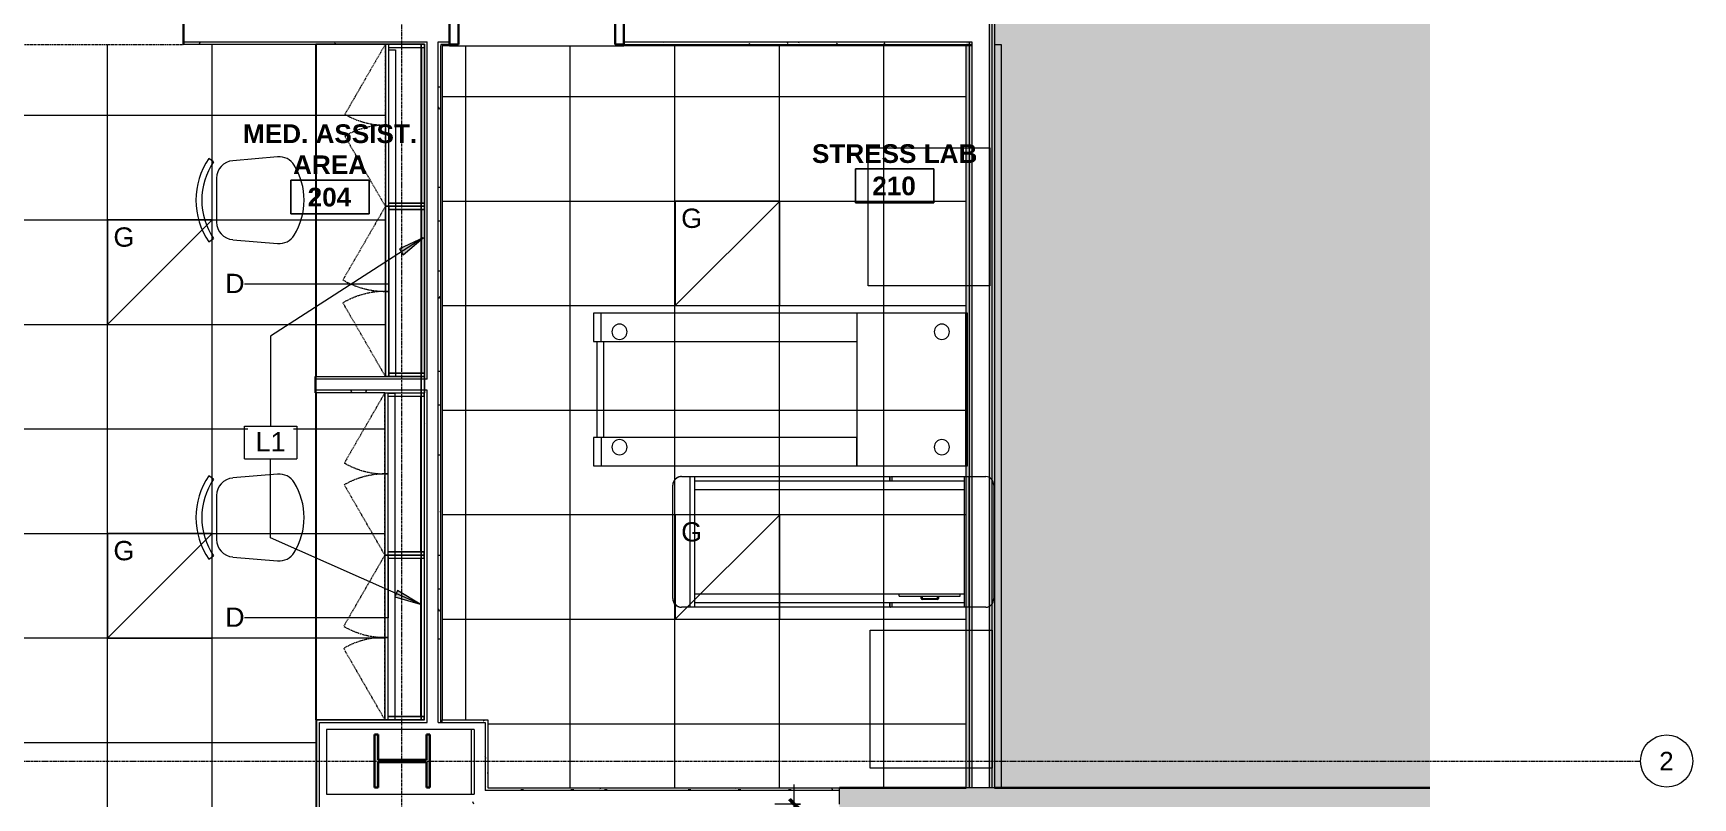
# Model space of a CAD drawing. Header units: inches. Extents: x -601 to 200, y 1022 to 1725.
# Drawn here: x -181.1 to 200, y 1257.6 to 1433.2 of the extents above; entities that cross this region are included whole.
import ezdxf

# ---------------------------------------------------------------- set-up
doc = ezdxf.new("R2010")
doc.units = ezdxf.units.IN
doc.header["$MEASUREMENT"] = 0
for name, pattern in [('Dash', [0.25, 0.125, -0.125]), ('Grid Line 1_2_', [0.875, 0.5, -0.125, 0.125, -0.125]), ('Hidden', [0.28125, 0.1875, -0.09375]), ('Overhead', [0.15625, 0.09375, -0.0625])]:
    doc.linetypes.add(name, pattern=pattern)
for name, color, linetype, lineweight in [('A-ANNO-DIMS', 211, 'Continuous', 9), ('A-ANNO-DIMS-48', 211, 'Continuous', 9), ('A-ANNO-KEYN', 231, 'Continuous', 9), ('A-AREA-IDEN', 2, 'Continuous', 9), ('A-CLNG', 13, 'Continuous', 18), ('A-CLNG-PATT', 13, 'Continuous', 18), ('A-DETL', 90, 'Continuous', 9), ('A-DETL-GENF', 92, 'Continuous', 9), ('A-DETL-MEDM', 33, 'Continuous', 30), ('A-DOOR', 31, 'Continuous', 18), ('A-DOOR-FRAM', 31, 'Continuous', 30), ('A-WALL', 113, 'Continuous', 9), ('A-WALL-PATT', 111, 'Continuous', 18), ('E-LITE-EQPM', 33, 'Continuous', 9), ('E-LITE-EQPM-IDEN', 33, 'Continuous', 9), ('I-FURN', 30, 'Continuous', 9), ('I-WALL', 2, 'Continuous', 18), ('Q-CASE', 31, 'Continuous', 9), ('Q-CASE-HDLN', 31, 'Dash', 9), ('Q-SPCQ', 91, 'Continuous', 9), ('S-COLS', 52, 'Continuous', 18), ('S-GRID', 1, 'Continuous', 9), ('S-GRID-IDEN', 1, 'Continuous', 9)]:
    doc.layers.add(name, color=color, linetype=linetype, lineweight=lineweight)
doc.styles.add('Arial', font='arial.ttf', dxfattribs={"height": 4.425898})
doc.styles.add('Swis721 Lt BT', font='swissl.ttf', dxfattribs={"height": 4.257319})
doc.styles.add('Swis721 Lt BT_B', font='', dxfattribs={"height": 4.291988})
doc.styles.get('Swis721 Lt BT_B').set_extended_font_data('Swis721 Lt BT', bold=True)
doc.dimstyles.new('OTJ_-_3_32__Linear__1_2__Tolerance', dxfattribs={"dimscale": 12, "dimtxt": 4.5, "dimasz": 0.1875, "dimexe": 0.375, "dimexo": 0.25, "dimgap": 0.25, "dimtad": 1, "dimdec": 1, "dimrnd": 0.5, "dimzin": 3, "dimdsep": 46, "dimlunit": 4, "dimtxsty": 'Swis721 Lt BT', "dimblk1": 'OBLIQUE', "dimblk2": 'OBLIQUE', "dimsah": 1, "dimcen": 0.09, "dimdle": 0.375, "dimazin": 0, "dimtfac": 1, "dimtdec": 4, "dimtix": 1, "dimtmove": 0, "dimatfit": 3, "dimfxl": 1, "dimtvp": 1, "dimfrac": 2, "dimtolj": 1, "dimtzin": 0, "dimarcsym": 2})
pattern_1 = [(0, (0, 0), (15.36, 3.84), [0.634, -10.886, 0.634, -10.886, -61.44]), (0, (0, 0), (15.36, 3.84), [-23.04, 0.634, -22.406, 0.634, -10.886, -26.88]), (0, (0, 0), (15.36, 3.84), [-57.6, 0.634, -7.046, 0.634, -18.566]), (120, (5.76, 1.92), (-11.0055376, 11.38215), [0.634, -10.886, 0.634, -10.886, -61.44]), (120, (5.76, 1.92), (-11.0055376, 11.38215), [-23.04, 0.634, -22.406, 0.634, -10.886, -26.88]), (120, (5.76, 1.92), (-11.0055376, 11.38215), [-57.6, 0.634, -7.046, 0.634, -18.566]), (240, (7.68, 9.6), (-4.3544624, -15.22215), [0.634, -10.886, 0.634, -10.886, -61.44]), (240, (7.68, 9.6), (-4.3544624, -15.22215), [-23.04, 0.634, -22.406, 0.634, -10.886, -26.88]), (240, (7.68, 9.6), (-4.3544624, -15.22215), [-57.6, 0.634, -7.046, 0.634, -18.566])]

# ---------------------------------------------------------------- blocks, each defined once
blk = doc.blocks.new('C-Counter Top - ADJ HEIGHT 2-4830192-REFLECTED CEILING PLAN 1')
at = {"layer": 'Q-CASE'}
for p, q in [((-47.14, 0), (-47.26, 0)), ((-47.26, 0), (-47.26, -25)), ((-47.26, -25), (-47.26, 0)), ((-47.14, 0), (-47.26, 0)), ((-47.26, 0), (-47.26, -0.75)), ((-47.26, -0.75), (-47.26, 0)), ((-47.26, 0), (-47.14, 0)), ((-47.26, 0), (-47.14, 0)), ((-47.26, -0.75), (107.86, -0.75)), ((107.86, -0.75), (-47.26, -0.75)), ((107.86, -24.75), (107.86, -0.12)), ((107.86, -0.12), (107.86, -24.75)), ((107.86, -0.75), (107.86, -0.12)), ((107.86, -0.12), (107.86, -0.75)), ((-47.26, -25), (107.86, -25)), ((107.86, -25), (-47.26, -25)), ((107.86, -24.87), (107.86, -24.75)), ((107.86, -25), (107.86, -24.87)), ((107.86, -24.87), (107.86, -25))]:
    blk.add_line(p, q, dxfattribs=at)
blk = doc.blocks.new('F-Chairs - Side 01-3064985-REFLECTED CEILING PLAN 1')
at = {"layer": 'I-FURN'}
for p, q in [((-9.57, -3.52), (-8.8, -4.64)), ((8.8, -4.64), (9.57, -3.52)), ((5.02, -5.32), (-5.02, -5.32)), ((-9.07, -9.03), (-9.96, -19.32)), ((9.96, -19.32), (9.07, -9.03))]:
    blk.add_line(p, q, dxfattribs=at)
for centre, radius, start, end in [((0, -17.51), 16.94, 55.6197, 124.3803), ((0, -17.51), 15.59, 55.6197, 124.3803), ((-5.02, -9.38), 4.06, 90, 175.0303), ((5.02, -9.38), 4.06, 4.9697, 90), ((-5.91, -19.67), 4.06, 175.0303, 238.407), ((5.91, -19.67), 4.06, 301.593, 4.9697), ((0, -10.06), 15.35, 238.407, 301.593)]:
    blk.add_arc(centre, radius, start, end, dxfattribs=at)
blk = doc.blocks.new('Bed-Healthcare-4_SMARTBIM - Treatment_Table_SMARTBIM-4541720-REFLECTED CEILING PLAN 1')
at = {"layer": 'I-FURN'}
for p, q in [((-37.7, -13), (-37.7, 13)), ((-35.88, 15), (-32, 15)), ((-32, -15), (-32, 15)), ((-32, 15), (-31, 15)), ((-31, 15), (-14.36, 15)), ((-31, 15), (-31, -15)), ((-31, 14), (31, 14)), ((-31, 12), (31, 12)), ((-16, 12.5), (-30, 12.5)), ((-30, 12.5), (-30, 12)), ((-25, 12.5), (-25, 13)), ((-24.75, 13.25), (-21.25, 13.25)), ((-24.75, 12.87), (-24.75, 12.5)), ((-21.37, 13), (-24.62, 13)), ((-21.25, 12.5), (-21.25, 12.87)), ((-21, 13), (-21, 12.5)), ((-16, 12.5), (-16, 12)), ((-14.36, 15), (-14.36, 14)), ((-14.36, 15), (-14.06, 15)), ((-13.85, 14.86), (-13.85, 14)), ((-13.84, 14), (-13.84, 15)), ((-13.84, 15), (31, 15)), ((31, -15), (31, 15)), ((31, 15), (32, 15)), ((32, 15), (34, 15)), ((32, 15), (32, -15)), ((36, 13), (36, -13)), ((-32, -15), (-35.88, -15)), ((-31, -15), (-32, -15)), ((31, -12), (-31, -12)), ((31, -14), (-31, -14)), ((-14.36, -15), (-31, -15)), ((-14.36, -14), (-14.36, -15)), ((-14.06, -15), (-14.36, -15)), ((-13.85, -14), (-13.85, -14.86)), ((-13.84, -15), (-13.84, -14)), ((31, -15), (-13.84, -15)), ((32, -15), (31, -15)), ((34, -15), (32, -15))]:
    blk.add_line(p, q, dxfattribs=at)
at = {"layer": 'I-FURN', "flags": 128}
for points in [[(36, 13), (36, 13.08), (35.99, 13.16), (35.99, 13.24), (35.97, 13.32), (35.96, 13.4), (35.94, 13.48), (35.92, 13.55), (35.9, 13.63), (35.87, 13.7), (35.84, 13.78), (35.81, 13.85), (35.77, 13.92), (35.74, 13.99), (35.69, 14.06), (35.65, 14.13), (35.6, 14.19), (35.56, 14.26), (35.5, 14.32), (35.45, 14.38), (35.39, 14.43), (35.33, 14.49), (35.27, 14.54), (35.21, 14.59), (35.15, 14.64), (35.08, 14.68), (35.01, 14.72), (34.94, 14.76), (34.87, 14.8), (34.8, 14.83), (34.72, 14.86), (34.65, 14.89), (34.57, 14.92), (34.5, 14.94), (34.42, 14.96), (34.34, 14.97), (34.26, 14.98), (34.18, 14.99), (34.1, 15), (34.02, 15), (34, 15)], [(34, -15), (34.08, -15), (34.16, -14.99), (34.24, -14.99), (34.32, -14.97), (34.4, -14.96), (34.48, -14.94), (34.55, -14.92), (34.63, -14.9), (34.7, -14.87), (34.78, -14.84), (34.85, -14.81), (34.92, -14.77), (34.99, -14.74), (35.06, -14.69), (35.13, -14.65), (35.19, -14.6), (35.26, -14.56), (35.32, -14.5), (35.38, -14.45), (35.43, -14.39), (35.49, -14.33), (35.54, -14.27), (35.59, -14.21), (35.64, -14.15), (35.68, -14.08), (35.72, -14.01), (35.76, -13.94), (35.8, -13.87), (35.83, -13.8), (35.86, -13.72), (35.89, -13.65), (35.92, -13.57), (35.94, -13.5), (35.96, -13.42), (35.97, -13.34), (35.98, -13.26), (35.99, -13.18), (36, -13.1), (36, -13.02), (36, -13)]]:
    blk.add_lwpolyline(points, dxfattribs=at)
at = {"layer": 'I-FURN'}
for centre, radius, start, end in [((-24.75, 13), 0.25, 90, 180), ((-24.62, 12.87), 0.125, 90, 180), ((-21.37, 12.87), 0.125, 360, 90), ((-21.25, 13), 0.25, 0, 90), ((34, 13), 2, 0, 90), ((34, -13), 2, 270, 0)]:
    blk.add_arc(centre, radius, start, end, dxfattribs=at)
for centre, major_axis, ratio, start_param, end_param in [((-35.88, 13), (0, 2), 0.913075, 0, 1.570796), ((-14.06, 14), (0, 1), 0.407793, 5.75613, 6.283185), ((-35.88, -13), (0, 2), 0.913075, 1.570796, 3.141593), ((-14.06, -14), (0, 1), 0.407793, 3.141593, 3.668648)]:
    blk.add_ellipse(centre, major_axis=major_axis, ratio=ratio, start_param=start_param, end_param=end_param, dxfattribs=at)
blk = doc.blocks.new('Treadmill_4768 - Treadmill_4768-4593983-REFLECTED CEILING PLAN 1')
at = {"layer": 'Q-SPCQ'}
for p, q in [((0, 86), (-35, 86)), ((-35, 85.96), (-35, 85.58)), ((-35, 85.58), (-35, 60.58)), ((0, 85.58), (-35, 85.58)), ((0, 85.58), (0, 85.96)), ((0, 60.58), (0, 85.58)), ((-35, 60.58), (-35, 1.85)), ((-35, 60.58), (-28.5, 60.58)), ((-35, 60.58), (0, 60.58)), ((-28.5, 1.85), (-28.5, 60.58)), ((-6.5, 60.58), (-6.5, 1.85)), ((0, 60.58), (-6.5, 60.58)), ((0, 1.85), (0, 60.58)), ((-35, 1.85), (-35, 0.13)), ((-28.5, 1.85), (-35, 1.85)), ((-35, 0.13), (-35, 0.08)), ((-35, 0.07), (-28.5, 0.07)), ((-28.5, 2.42), (-6.5, 2.42)), ((-28.5, 0.13), (-28.5, 1.85)), ((-28.5, 0.9), (-6.5, 0.9)), ((-28.5, 0.08), (-28.5, 0.13)), ((-6.5, 1.85), (-6.5, 0.13)), ((-6.5, 1.85), (0, 1.85)), ((-6.5, 0.13), (-6.5, 0.08)), ((-6.5, 0.07), (0, 0.07)), ((0, 0.13), (0, 1.85)), ((0, 0.08), (0, 0.13))]:
    blk.add_line(p, q, dxfattribs=at)
for centre, start, end in [((-30.75, 80.08), 0, 180), ((-30.75, 80.08), 180, 360), ((-4.25, 80.08), 0, 180), ((-4.25, 80.08), 180, 0), ((-30.75, 6.08), 0, 180), ((-4.25, 6.08), 0, 180), ((-30.75, 6.08), 180, 360), ((-4.25, 6.08), 180, 0)]:
    blk.add_arc(centre, 1.75, start, end, dxfattribs=at)
blk = doc.blocks.new('30 x 60 table2 - 30 x 60 table-4648278-REFLECTED CEILING PLAN 1')
at = {"layer": 'I-FURN'}
for p, q in [((3895.89, 805.18), (3895.89, 836.86)), ((3895.89, 836.86), (3923.89, 836.86)), ((3923.89, 836.86), (3923.89, 805.18)), ((3923.89, 805.18), (3895.89, 805.18))]:
    blk.add_line(p, q, dxfattribs=at)
blk = doc.blocks.new('30 x 60 table3 - 30 x 60 table-4648290-REFLECTED CEILING PLAN 1')
at = {"layer": 'I-FURN'}
for p, q in [((3892.75, 810.84), (3892.75, 842.52)), ((3892.75, 842.52), (3920.75, 842.52)), ((3920.75, 842.52), (3920.75, 810.84)), ((3920.75, 810.84), (3892.75, 810.84))]:
    blk.add_line(p, q, dxfattribs=at)
blk = doc.blocks.new('UNDERCOUNTER CABINTES - UNDERCOUNTER CABINTES-4846471-REFLECTED CEILING PLAN 1')
at = {"layer": 'E-LITE-EQPM'}
for p, q in [((-60.46, 0), (-60.46, 1.5)), ((-60.46, 1.5), (14.54, 1.5)), ((14.54, 0), (-60.46, 0)), ((14.54, 1.5), (14.54, 0))]:
    blk.add_line(p, q, dxfattribs=at)
blk = doc.blocks.new('W-Wide Flange-Column - W12X87 2-4626827-REFLECTED CEILING PLAN 1')
at = {"layer": 'S-COLS'}
blk.add_hatch(color=250, dxfattribs=at).paths.add_polyline_path([(-6.11, -6.35), (6.11, -6.35), (6.11, -5.54), (0.26, -5.54), (0.26, 5.54), (6.11, 5.54), (6.11, 6.35), (-6.11, 6.35), (-6.11, 5.54), (-0.26, 5.54), (-0.26, -5.54), (-6.11, -5.54)], flags=0)
at = {"layer": 'S-COLS', "color": 55, "lineweight": 30}
for p, q in [((-6.11, 6.35), (6.11, 6.35)), ((-6.11, 5.54), (-6.11, 6.35)), ((-0.26, 5.54), (-6.11, 5.54)), ((-0.26, -5.54), (-0.26, 5.54)), ((6.11, 5.54), (0.26, 5.54)), ((0.26, 5.54), (0.26, -5.54)), ((6.11, 6.35), (6.11, 5.54)), ((-6.11, -6.35), (-6.11, -5.54)), ((-6.11, -5.54), (-0.26, -5.54)), ((6.11, -6.35), (-6.11, -6.35)), ((0.26, -5.54), (6.11, -5.54)), ((6.11, -5.54), (6.11, -6.35))]:
    blk.add_line(p, q, dxfattribs=at)
blk = doc.blocks.new('Door-Opening - 42_ x 80_-4757037-REFLECTED CEILING PLAN 1')
at = {"layer": 'A-DETL-GENF', "linetype": 'Overhead'}
for p, q in [((20.68, 2.69), (-21.32, 2.69)), ((-21.32, -2.69), (20.68, -2.69))]:
    blk.add_line(p, q, dxfattribs=at)
at = {"layer": 'A-DETL-MEDM'}
for p, q in [((-21.32, 2.69), (-21.32, -2.69)), ((20.68, -2.69), (20.68, 2.69))]:
    blk.add_line(p, q, dxfattribs=at)
blk = doc.blocks.new('Single Flush - OTJ_SOLIDFLUSH_ALUM-4815211-REFLECTED CEILING PLAN 1')
at = {"layer": 'A-DOOR-FRAM'}
for p, q in [((-20, -3.0625), (-20, 2.6875)), ((-20, 2.6875), (-18, 2.6875)), ((-18, -3.0625), (-18, 2.6875)), ((18.000004, -3.0625), (18.000004, 2.6875)), ((18.000004, 2.6875), (20.000004, 2.6875)), ((20.000004, -3.0625), (20.000004, 2.6875)), ((-20, -3.0625), (-18, -3.0625)), ((18.000004, -3.0625), (20.000004, -3.0625))]:
    blk.add_line(p, q, dxfattribs=at)
blk = doc.blocks.new('CW Cupbd Ohead - 23_5_h x 13 7_8_d - 2 Doors - No Handle - 1 Shelf-4830462-REFLECTED CEILING PLAN 1')
at = {"layer": 'Q-CASE'}
for p, q in [((2.75, -2.36), (2, -2.36)), ((2, -10.57), (2, -2.36)), ((2.75, -10.57), (2.75, -2.36)), ((2.75, -3.11), (2.75, -2.36)), ((2.75, -2.36), (38.5, -2.36)), ((38.5, -3.11), (2.75, -3.11)), ((2.75, -10.57), (2.75, -3.11)), ((2.75, -3.11), (38.5, -3.11)), ((39.25, -2.36), (38.5, -2.36)), ((38.5, -10.57), (38.5, -2.36)), ((38.5, -2.36), (38.5, -3.11)), ((38.5, -3.11), (38.5, -10.57)), ((39.25, -2.36), (39.25, -10.57)), ((20.62, -10.57), (2, -10.57)), ((2, -11.36), (2, -10.57)), ((2, -11.36), (20.62, -11.36)), ((20.62, -11.36), (20.62, -10.57)), ((39.25, -10.57), (20.62, -10.57)), ((20.62, -10.57), (20.62, -11.36)), ((20.62, -11.36), (39.25, -11.36)), ((39.25, -10.57), (39.25, -11.36))]:
    blk.add_line(p, q, dxfattribs=at)
at = {"layer": 'Q-CASE', "linetype": 'Hidden'}
for p, q in [((2, -11.36), (18.13, -20.67)), ((39.25, -11.36), (23.12, -20.67))]:
    blk.add_line(p, q, dxfattribs=at)
for centre, start, end in [((2, -11.36), 330, 0.5), ((39.25, -11.36), 179.5, 210)]:
    blk.add_arc(centre, 18.62, start, end, dxfattribs=at)
at = {"layer": 'Q-CASE-HDLN'}
for p, q in [((2, -11.36), (2, -2.36)), ((2, -2.36), (39.25, -2.36)), ((39.25, -2.36), (39.25, -11.36)), ((39.25, -11.36), (2, -11.36))]:
    blk.add_line(p, q, dxfattribs=at)
blk = doc.blocks.new('CW Cupbd Ohead - 23_5_h x 13 7_8_d - 2 Doors - No Handle - 1 Shelf-4830568-REFLECTED CEILING PLAN 1')
at = {"layer": 'Q-CASE'}
for p, q in [((2.75, -2.36), (2, -2.36)), ((2, -10.57), (2, -2.36)), ((2.75, -10.57), (2.75, -2.36)), ((2.75, -3.11), (2.75, -2.36)), ((2.75, -2.36), (39.06, -2.36)), ((39.06, -3.11), (2.75, -3.11)), ((2.75, -10.57), (2.75, -3.11)), ((2.75, -3.11), (39.06, -3.11)), ((39.81, -2.36), (39.06, -2.36)), ((39.06, -10.57), (39.06, -2.36)), ((39.06, -2.36), (39.06, -3.11)), ((39.06, -3.11), (39.06, -10.57)), ((39.81, -2.36), (39.81, -10.57)), ((20.9, -10.57), (2, -10.57)), ((2, -11.36), (2, -10.57)), ((2, -11.36), (20.9, -11.36)), ((20.9, -11.36), (20.9, -10.57)), ((39.81, -10.57), (20.9, -10.57)), ((20.9, -10.57), (20.9, -11.36)), ((20.9, -11.36), (39.81, -11.36)), ((39.81, -10.57), (39.81, -11.36))]:
    blk.add_line(p, q, dxfattribs=at)
at = {"layer": 'Q-CASE', "linetype": 'Hidden'}
for p, q in [((2, -11.36), (18.37, -20.82)), ((39.81, -11.36), (23.43, -20.82))]:
    blk.add_line(p, q, dxfattribs=at)
for centre, start, end in [((2, -11.36), 330, 0.5), ((39.81, -11.36), 179.5, 210)]:
    blk.add_arc(centre, 18.91, start, end, dxfattribs=at)
at = {"layer": 'Q-CASE-HDLN'}
for p, q in [((2, -11.36), (2, -2.36)), ((2, -2.36), (39.81, -2.36)), ((39.81, -2.36), (39.81, -11.36)), ((39.81, -11.36), (2, -11.36))]:
    blk.add_line(p, q, dxfattribs=at)
blk = doc.blocks.new('CW Cupbd Ohead - 23_5_h x 13 7_8_d - 2 Doors - No Handle - 1 Shelf-4830758-REFLECTED CEILING PLAN 1')
at = {"layer": 'Q-CASE'}
for p, q in [((2.75, -2.36), (2, -2.36)), ((2, -10.57), (2, -2.36)), ((2, -10.57), (2, -2.36)), ((2.75, -2.36), (2.75, -10.57)), ((2.75, -10.57), (2.75, -2.36)), ((2.75, -3.11), (2.75, -2.36)), ((2.75, -2.36), (40.31, -2.36)), ((2.75, -2.36), (2.75, -3.11)), ((40.31, -3.11), (2.75, -3.11)), ((2.75, -3.11), (40.31, -3.11)), ((40.31, -3.11), (2.75, -3.11)), ((2.75, -3.11), (2.75, -10.57)), ((2.75, -10.57), (2.75, -3.11)), ((2.75, -3.11), (40.31, -3.11)), ((41.06, -2.36), (40.31, -2.36)), ((40.31, -10.57), (40.31, -2.36)), ((40.31, -10.57), (40.31, -2.36)), ((40.31, -2.36), (40.31, -3.11)), ((40.31, -3.11), (40.31, -2.36)), ((40.31, -10.57), (40.31, -3.11)), ((40.31, -3.11), (40.31, -10.57)), ((41.06, -2.36), (41.06, -10.57)), ((2, -10.57), (21.53, -10.57)), ((21.53, -10.57), (2, -10.57)), ((2, -10.57), (2, -11.36)), ((2, -11.36), (2, -10.57)), ((2.75, -10.57), (2, -10.57)), ((2, -10.57), (2.75, -10.57)), ((2, -11.36), (21.53, -11.36)), ((21.53, -11.36), (2, -11.36)), ((2.75, -10.57), (40.31, -10.57)), ((40.31, -10.57), (2.75, -10.57)), ((21.53, -11.36), (21.53, -10.57)), ((21.53, -11.36), (21.53, -10.57)), ((41.06, -10.57), (21.53, -10.57)), ((21.53, -10.57), (41.06, -10.57)), ((21.53, -10.57), (21.53, -11.36)), ((21.53, -10.57), (21.53, -11.36)), ((41.06, -11.36), (21.53, -11.36)), ((21.53, -11.36), (41.06, -11.36)), ((41.06, -10.57), (40.31, -10.57)), ((40.31, -10.57), (41.06, -10.57)), ((41.06, -10.57), (41.06, -11.36))]:
    blk.add_line(p, q, dxfattribs=at)
at = {"layer": 'Q-CASE', "linetype": 'Hidden'}
for p, q in [((2, -11.36), (18.91, -21.13)), ((41.06, -11.36), (24.14, -21.13))]:
    blk.add_line(p, q, dxfattribs=at)
for centre, start, end in [((2, -11.36), 330, 0.5), ((41.06, -11.36), 179.5, 210)]:
    blk.add_arc(centre, 19.53, start, end, dxfattribs=at)
at = {"layer": 'Q-CASE-HDLN'}
for p, q in [((2, -11.36), (2, -2.36)), ((2, -2.36), (41.06, -2.36)), ((41.06, -2.36), (41.06, -11.36)), ((41.06, -11.36), (2, -11.36))]:
    blk.add_line(p, q, dxfattribs=at)
blk = doc.blocks.new('Lighting-Recessed-Philips_Day-Brite-Coffaire-LED-2x - CFS22GPG28L40ULAG-V7-REFLECTED CEILING PLAN 1')
at = {"layer": 'E-LITE-EQPM'}
for p, q in [((-12, -12), (-12, 12)), ((-12, 12), (12, 12)), ((-12, 12), (12, -12)), ((12, 12), (12, -12)), ((12, -12), (-12, -12))]:
    blk.add_line(p, q, dxfattribs=at)
blk = doc.blocks.new('DIMBLOCK4-REFLECTED CEILING PLAN 1')
at = {"layer": 'A-ANNO-DIMS-48'}
for p, q in [((-6.3, 1184.79), (-6.3, 1260.66)), ((-4.89, 1256.16), (-10.8, 1256.16)), ((-6.3, 1256.16), (-4.89, 1256.16)), ((-4.89, 1189.29), (-10.8, 1189.29)), ((-6.3, 1189.29), (-4.89, 1189.29))]:
    blk.add_line(p, q, dxfattribs=at)
at = {"layer": 'A-ANNO-DIMS-48', "lineweight": 50}
for p, q in [((-6.3, 1256.16), (-7.42, 1257.29)), ((-6.3, 1256.16), (-5.17, 1255.04)), ((-6.3, 1189.29), (-7.42, 1190.41)), ((-6.3, 1189.29), (-5.17, 1188.16))]:
    blk.add_line(p, q, dxfattribs=at)
at = {"layer": 'A-ANNO-DIMS-48', "color": 0, "insert": (-14.98, 1215.83), "char_height": 4.257, "width": 16.5429, "attachment_point": 1, "rotation": 90, "line_spacing_factor": 1.00667, "style": 'Swis721 Lt BT'}
blk.add_mtext('5\' - 7"', dxfattribs=at)
blk = doc.blocks.new('_Oblique')
at = {"color": 0, "linetype": 'ByBlock', "lineweight": -2}
blk.add_line((-0.5, -0.5), (0.5, 0.5), dxfattribs=at)
blk = doc.blocks.new('OTJ_ Room Tag - Room Name _ Number-360227-REFLECTED CEILING PLAN 1')
at = {"layer": 'A-AREA-IDEN'}
for p, q in [((-0.1881, -0.1636), (-0.1881, -0.0018)), ((-0.1881, -0.0018), (0.1869, -0.0018)), ((0.1869, -0.0018), (-0.1881, -0.0018)), ((-0.1881, -0.0018), (-0.1881, -0.1636)), ((0.1869, -0.0018), (0.1869, -0.1636)), ((0.1869, -0.1636), (0.1869, -0.0018)), ((0.1869, -0.1636), (-0.1881, -0.1636)), ((-0.1881, -0.1636), (0.1869, -0.1636))]:
    blk.add_line(p, q, dxfattribs=at)
blk = doc.blocks.new('Keynote Tag - Keynote Number - Boxed-135510-REFLECTED CEILING PLAN 1')
at = {"layer": 'A-ANNO-KEYN'}
for p, q in [((-0.125, -0.0792), (-0.125, 0.0781)), ((-0.125, 0.0781), (0.125, 0.0781)), ((0.125, 0.0781), (0.125, -0.0792)), ((-0.125, -0.0792), (0.125, -0.0792))]:
    blk.add_line(p, q, dxfattribs=at)
blk = doc.blocks.new('Grid - Grid Head - Circle-50561-REFLECTED CEILING PLAN 1')
at = {"layer": 'S-GRID-IDEN'}
blk.add_circle((0, 0), 0.125, dxfattribs=at)

msp = doc.modelspace()

# ---------------------------------------------------------------- hatches: boundary and pattern name
at = {"layer": 'A-ANNO-KEYN'}
for points in [[(-91.5, 1386.21), (-96.97, 1383.61), (-96.11, 1382.29)], [(-92.21, 1302.06), (-97.37, 1305.21), (-98.01, 1303.77)]]:
    msp.add_hatch(color=256, dxfattribs=at).paths.add_polyline_path(points, flags=0)
at = {"layer": 'A-CLNG-PATT'}
h = msp.add_hatch(dxfattribs=at)
h.set_pattern_fill('FP_9', color=256, style=0, pattern_type=2)
h.set_pattern_definition([(90, (-139.984, 1294.286), (24, -1e-15), []), (0, (-139.984, 1294.286), (0, -24), [])])
h.paths.add_polyline_path([(-119.88, 1188.29), (-115.94, 1188.29), (-115.94, 1275.54), (-100.31, 1275.54), (-100.31, 1350.6), (-116.31, 1350.6), (-116.31, 1354.35), (-100.19, 1354.35), (-100.19, 1430.54), (-188.78, 1430.54), (-188.78, 1188.29)], flags=0)
h.paths.add_polyline_path([(-91.19, 1275.54), (-91.19, 1350.6), (-91.31, 1350.6), (-91.31, 1275.54)], flags=0)
h = msp.add_hatch(dxfattribs=at)
h.set_pattern_fill('FP_10', color=256, style=0, pattern_type=2)
h.set_pattern_definition([(90, (-33.75, 1346.6), (24, -1e-15), []), (0, (-33.75, 1346.6), (0, -24), [])])
h.paths.add_polyline_path([(33.19, 1259.91), (33.19, 1430.29), (-87.19, 1430.29), (-87.19, 1275.54), (-76.69, 1275.54), (-76.69, 1259.91), (9.88, 1259.91)], flags=0)
at = {"layer": 'A-DETL-GENF', "transparency": 33554534}
h = msp.add_hatch(color=8, dxfattribs=at)
h.paths.add_polyline_path([(69.94, 1070.65), (69.94, 1100.16), (9.94, 1100.16), (9.94, 1070.65), (53.13, 1070.65)], flags=0)
h.paths.add_polyline_path([(-468.56, 1070.65), (-447.44, 1070.65), (-447.44, 1100.16), (-552.4, 1100.16), (-552.4, 1070.65), (-487.42, 1070.65)], flags=0)
h.paths.add_polyline_path([(-206.38, 1070.65), (5.06, 1070.65), (5.06, 1100.16), (-228.06, 1100.16), (-228.06, 1070.65)], flags=0)
h.paths.add_polyline_path([(-382.56, 1070.65), (-382.56, 1105.04), (-442.56, 1105.04), (-442.56, 1070.65)], flags=0)
h.paths.add_polyline_path([(87.2, 1070.65), (139.64, 1070.65), (139.64, 1100.16), (74.81, 1100.16), (74.81, 1070.65)], flags=0)
h.paths.add_polyline_path([(-296.78, 1070.65), (-233.31, 1070.65), (-233.31, 1099.79), (-377.31, 1099.79), (-377.31, 1070.65), (-302.16, 1070.65)], flags=0)
h.paths.add_polyline_path([(-468.56, 1105.04), (-465.56, 1105.04), (-465.56, 1184.04), (-552.4, 1184.04), (-552.4, 1105.04), (-492.31, 1105.04)], flags=0)
h.paths.add_polyline_path([(53.13, 1105.04), (139.64, 1105.04), (139.64, 1184.04), (129.81, 1184.04), (129.81, 1197.04), (80.81, 1197.04), (80.81, 1184.04), (9.69, 1184.04), (9.69, 1105.04), (39.69, 1105.04)], flags=0)
h.paths.add_polyline_path([(-552.4, 1188.29), (-468.56, 1188.29), (-468.56, 1247.04), (-499.31, 1247.04), (-499.31, 1273.79), (-517.56, 1273.79), (-517.56, 1303.29), (-492.31, 1303.29), (-492.31, 1329.66), (-552.4, 1329.66), (-552.4, 1216.1)], flags=0)
h.paths.add_polyline_path([(134.69, 1188.91), (139.64, 1188.91), (139.64, 1255.04), (134.69, 1255.04), (134.69, 1197.04)], flags=0)
h.paths.add_polyline_path([(75.94, 1188.91), (75.94, 1211.04), (129.81, 1211.04), (129.81, 1255.04), (9.69, 1255.04), (9.69, 1188.91), (74.81, 1188.91)], flags=0)
h.paths.add_polyline_path([(-469.15, 1251.29), (-468.56, 1251.29), (-468.56, 1281.04), (-488.06, 1281.04), (-488.06, 1273.79), (-495.06, 1273.79), (-495.06, 1251.29), (-474.06, 1251.29)], flags=0)
h.paths.add_polyline_path([(41.19, 1259.91), (139.64, 1259.91), (139.64, 1668.29), (39.69, 1668.29), (39.69, 1259.91)], flags=0)
h.paths.add_polyline_path([(-474.06, 1259.99), (-474.87, 1259.99), (-474.87, 1265.78), (-485.75, 1265.78), (-485.75, 1259.99), (-486.56, 1259.99), (-486.56, 1272.09), (-485.75, 1272.09), (-485.75, 1266.29), (-474.87, 1266.29), (-474.87, 1272.09), (-474.06, 1272.09), (-474.06, 1260.74)], flags=0)
h.paths.add_polyline_path([(-468.56, 1334.54), (-468.56, 1441.66), (-552.4, 1441.66), (-552.4, 1334.54), (-488.06, 1334.54)], flags=0)
h.paths.add_polyline_path([(-492.31, 1446.54), (-468.56, 1446.54), (-468.56, 1554.66), (-552.4, 1554.66), (-552.4, 1446.54)], flags=0)
h.paths.add_polyline_path([(-476.37, 1559.54), (-468.56, 1559.54), (-468.56, 1651.04), (-492.31, 1651.04), (-492.31, 1668.29), (-496.31, 1668.29), (-496.31, 1670.29), (-552.4, 1670.29), (-552.4, 1559.54), (-488.06, 1559.54)], flags=0)
h.paths.add_polyline_path([(-468.56, 1655.29), (-468.56, 1668.29), (-488.06, 1668.29), (-488.06, 1655.29), (-469.62, 1655.29)], flags=0)
h.paths.add_polyline_path([(-475.66, 1656.99), (-475.89, 1656.99), (-475.89, 1661.83), (-484.73, 1661.83), (-484.73, 1656.99), (-485.41, 1656.99), (-485.41, 1667.09), (-484.73, 1667.09), (-484.73, 1662.25), (-475.89, 1662.25), (-475.89, 1667.09), (-475.21, 1667.09), (-475.21, 1656.99)], flags=0)
at = {"layer": 'A-WALL-PATT', "lineweight": 9}
h = msp.add_hatch(dxfattribs=at)
h.set_pattern_fill('FP_1', color=256, style=0, pattern_type=2)
h.set_pattern_definition(pattern_1)
h.paths.add_polyline_path([(33.19, 1259.91), (33.81, 1259.91), (33.81, 1430.29), (33.19, 1430.29), (33.19, 1260.26)], flags=0)
h.paths.add_polyline_path([(33.81, 1430.54), (33.81, 1431.16), (33.19, 1431.16), (33.19, 1430.54), (33.72, 1430.54)], flags=0)
h.paths.add_polyline_path([(33.81, 1435.79), (33.81, 1495.97), (33.19, 1495.97), (33.19, 1435.79)], flags=0)
h.paths.add_polyline_path([(33.19, 1500.6), (33.81, 1500.6), (33.81, 1501.22), (33.19, 1501.22)], flags=0)
h.paths.add_polyline_path([(33.81, 1501.47), (33.81, 1668.29), (33.19, 1668.29), (33.19, 1501.47)], flags=0)
h = msp.add_hatch(dxfattribs=at)
h.set_pattern_fill('FP_1', color=256, style=0, pattern_type=2)
h.set_pattern_definition(pattern_1)
h.paths.add_polyline_path([(34.44, 1259.91), (34.44, 1430.29), (33.81, 1430.29), (33.81, 1259.91)], flags=0)
h.paths.add_polyline_path([(34.44, 1430.54), (34.42, 1431.16), (33.81, 1431.16), (33.81, 1430.54)], flags=0)
h.paths.add_polyline_path([(34.44, 1435.79), (34.44, 1495.97), (33.81, 1495.97), (33.81, 1435.79), (34.42, 1435.79)], flags=0)
h.paths.add_polyline_path([(34.44, 1500.6), (34.43, 1501.22), (33.81, 1501.22), (33.81, 1500.6), (34.42, 1500.6)], flags=0)
h.paths.add_polyline_path([(34.44, 1501.47), (34.44, 1668.29), (33.81, 1668.29), (33.81, 1501.47)], flags=0)
h = msp.add_hatch(dxfattribs=at)
h.set_pattern_fill('FP_1', color=256, style=0, pattern_type=2)
h.set_pattern_definition(pattern_1)
h.paths.add_polyline_path([(39.06, 1259.91), (39.06, 1668.29), (38.44, 1668.29), (38.44, 1259.91)], flags=0)
h = msp.add_hatch(dxfattribs=at)
h.set_pattern_fill('FP_1', color=256, style=0, pattern_type=2)
h.set_pattern_definition(pattern_1)
h.paths.add_polyline_path([(39.06, 1259.91), (39.69, 1259.91), (39.69, 1668.29), (39.06, 1668.29), (39.06, 1259.94)], flags=0)
h = msp.add_hatch(dxfattribs=at)
h.set_pattern_fill('FP_1', color=256, style=0, pattern_type=2)
h.set_pattern_definition(pattern_1)
h.paths.add_polyline_path([(33.19, 1430.54), (33.19, 1431.16), (-45.44, 1431.16), (-45.44, 1430.54), (31.51, 1430.54)], flags=0)
h.paths.add_polyline_path([(-91.19, 1430.54), (-90.56, 1430.54), (-90.56, 1431.16), (-146.53, 1431.16), (-146.53, 1430.54), (-100.19, 1430.54), (-100.19, 1430.66), (-91.19, 1430.66)], flags=0)
h.paths.add_polyline_path([(-87.44, 1430.54), (-85.44, 1430.54), (-85.44, 1431.16), (-88.06, 1431.16), (-88.06, 1430.54)], flags=0)
h.paths.add_polyline_path([(-188.78, 1430.54), (-188.53, 1430.54), (-188.53, 1431.16), (-188.91, 1431.16), (-188.91, 1430.54)], flags=0)
h.paths.add_polyline_path([(-193.53, 1430.54), (-193.53, 1431.16), (-252.78, 1431.16), (-252.78, 1430.54), (-194.16, 1430.54)], flags=0)
h.paths.add_polyline_path([(-296.78, 1430.54), (-292.78, 1430.54), (-292.78, 1431.16), (-296.78, 1431.16)], flags=0)
h = msp.add_hatch(dxfattribs=at)
h.set_pattern_fill('FP_1', color=256, style=0, pattern_type=2)
h.set_pattern_definition(pattern_1)
h.paths.add_polyline_path([(-90.56, 1275.54), (-90.56, 1351.22), (-91.19, 1351.22), (-91.19, 1275.54)], flags=0)
h.paths.add_polyline_path([(-90.56, 1353.72), (-90.56, 1430.54), (-91.19, 1430.54), (-91.19, 1353.72)], flags=0)
h = msp.add_hatch(dxfattribs=at)
h.set_pattern_fill('FP_1', color=256, style=0, pattern_type=2)
h.set_pattern_definition(pattern_1)
h.paths.add_polyline_path([(-87.44, 1275.54), (-87.44, 1430.54), (-88.06, 1430.54), (-88.06, 1275.54), (-87.44, 1275.54)], flags=0)
h = msp.add_hatch(dxfattribs=at)
h.set_pattern_fill('FP_1', color=256, style=0, pattern_type=2)
h.set_pattern_definition(pattern_1)
h.paths.add_polyline_path([(-100.19, 1353.72), (-91.19, 1353.72), (-91.19, 1354.35), (-116.31, 1354.35), (-116.31, 1353.72), (-103.45, 1353.72)], flags=0)
h = msp.add_hatch(dxfattribs=at)
h.set_pattern_fill('FP_1', color=256, style=0, pattern_type=2)
h.set_pattern_definition(pattern_1)
h.paths.add_polyline_path([(-91.19, 1350.6), (-91.19, 1351.22), (-116.31, 1351.22), (-116.31, 1350.6), (-91.31, 1350.6)], flags=0)
h = msp.add_hatch(dxfattribs=at)
h.set_pattern_fill('FP_1', color=256, style=0, pattern_type=2)
h.set_pattern_definition(pattern_1)
h.paths.add_polyline_path([(-87.19, 1274.91), (-77.31, 1274.91), (-77.31, 1275.54), (-87.19, 1275.54)], flags=0)
h.paths.add_polyline_path([(-100.31, 1274.91), (-90.56, 1274.91), (-90.56, 1275.54), (-115.31, 1275.54), (-115.31, 1274.91), (-113.69, 1274.91)], flags=0)
h.paths.add_polyline_path([(-88.06, 1274.91), (-87.44, 1274.91), (-87.44, 1275.54), (-88.06, 1275.54), (-88.06, 1275.06)], flags=0)
h = msp.add_hatch(dxfattribs=at)
h.set_pattern_fill('FP_1', color=256, style=0, pattern_type=2)
h.set_pattern_definition(pattern_1)
h.paths.add_polyline_path([(-80.44, 1256.16), (-79.81, 1256.16), (-79.81, 1256.79), (-80.44, 1256.79)], flags=0)
h.paths.add_polyline_path([(-79.81, 1258.41), (-79.81, 1273.29), (-80.44, 1273.29), (-80.44, 1258.41)], flags=0)
h = msp.add_hatch(dxfattribs=at)
h.set_pattern_fill('FP_1', color=256, style=0, pattern_type=2)
h.set_pattern_definition(pattern_1)
h.paths.add_polyline_path([(-77.31, 1259.29), (-76.69, 1259.29), (-76.69, 1275.54), (-77.31, 1275.54), (-77.31, 1259.91)], flags=0)
h = msp.add_hatch(dxfattribs=at)
h.set_pattern_fill('FP_1', color=256, style=0, pattern_type=2)
h.set_pattern_definition(pattern_1)
h.paths.add_polyline_path([(-115.31, 1188.29), (-115.31, 1207.16), (-115.94, 1207.16), (-115.94, 1188.29)], flags=0)
h.paths.add_polyline_path([(-115.31, 1247.16), (-115.31, 1258.41), (-115.94, 1258.41), (-115.94, 1247.16)], flags=0)
h = msp.add_hatch(dxfattribs=at)
h.set_pattern_fill('FP_1', color=256, style=0, pattern_type=2)
h.set_pattern_definition(pattern_1)
h.paths.add_polyline_path([(-11.75, 1259.29), (4.04, 1259.29), (4.04, 1259.91), (-76.69, 1259.91), (-76.69, 1259.29), (-33.37, 1259.29)], flags=0)
for points in [[(8.66, 1184.04), (8.66, 1259.91), (4.04, 1259.91), (4.04, 1184.04)], [(41.19, 1255.04), (139.64, 1255.04), (139.64, 1259.91), (8.66, 1259.91), (8.66, 1255.04), (39.69, 1255.04)]]:
    msp.add_hatch(color=7, dxfattribs=at).paths.add_polyline_path(points, flags=0)

# ---------------------------------------------------------------- linework, layer by layer
at = {"layer": 'A-ANNO-KEYN'}
for p, q in [((-91.5, 1386.21), (-126.55, 1363.56)), ((-91.5, 1386.21), (-96.97, 1383.61)), ((-96.97, 1383.61), (-96.11, 1382.29)), ((-96.11, 1382.29), (-91.5, 1386.21)), ((-126.55, 1363.56), (-126.55, 1342.95)), ((-92.21, 1302.06), (-126.55, 1317.29)), ((-97.37, 1305.21), (-98.01, 1303.77)), ((-98.01, 1303.77), (-92.21, 1302.06)), ((-92.21, 1302.06), (-97.37, 1305.21))]:
    msp.add_line(p, q, dxfattribs=at)
at = {"layer": 'A-CLNG'}
for p, q in [((39.69, 1430.54), (41.19, 1430.54)), ((41.19, 1430.54), (41.19, 1259.91))]:
    msp.add_line(p, q, dxfattribs=at)
at = {"layer": 'A-DETL'}
msp.add_line((39.69, 1668.29), (39.69, 1259.91), dxfattribs=at)
at = {"layer": 'A-WALL', "lineweight": 18}
for p, q in [((38.44, 1668.29), (38.44, 1259.91)), ((39.06, 1668.29), (39.06, 1259.91)), ((-146.53, 1431.16), (-90.56, 1431.16)), ((-90.56, 1353.72), (-90.56, 1431.16)), ((-88.06, 1431.16), (-85.44, 1431.16)), ((-88.06, 1274.91), (-88.06, 1431.16)), ((-85.44, 1430.54), (-87.44, 1430.54)), ((-87.44, 1274.91), (-87.44, 1430.29)), ((-45.44, 1431.16), (34.44, 1431.16)), ((-45.44, 1430.54), (34.44, 1430.54)), ((34.44, 1430.29), (33.19, 1430.29)), ((33.81, 1431.16), (33.81, 1430.54)), ((33.81, 1430.29), (33.81, 1259.91)), ((34.44, 1431.16), (34.44, 1259.91)), ((-90.56, 1353.72), (-116.31, 1353.72)), ((-90.56, 1351.22), (-116.31, 1351.22)), ((-90.56, 1274.91), (-90.56, 1351.22)), ((-115.31, 1247.16), (-115.31, 1274.91)), ((-115.31, 1274.91), (-90.56, 1274.91)), ((-88.06, 1274.91), (-77.31, 1274.91)), ((-87.19, 1274.91), (-87.19, 1275.54)), ((-79.81, 1273.29), (-80.44, 1273.29)), ((-79.81, 1273.29), (-79.81, 1258.41)), ((-77.31, 1274.91), (-77.31, 1259.29)), ((-80.44, 1258.41), (-79.81, 1258.41)), ((4.04, 1259.29), (-77.31, 1259.29)), ((39.69, 1259.91), (33.19, 1259.91))]:
    msp.add_line(p, q, dxfattribs=at)
at = {"layer": 'A-WALL'}
for p, q in [((-91.19, 1430.54), (-91.31, 1430.54)), ((-91.31, 1430.54), (-91.31, 1275.54)), ((-91.19, 1430.54), (-91.19, 1350.6)), ((-115.94, 1275.54), (-116.06, 1275.54)), ((-116.06, 1247.16), (-116.06, 1275.54))]:
    msp.add_line(p, q, dxfattribs=at)
at = {"layer": 'A-WALL', "color": 135, "lineweight": 18}
msp.add_line((4.04, 1256.16), (4.04, 1259.91), dxfattribs=at)
at = {"layer": 'A-WALL', "color": 55, "lineweight": 30}
for p, q in [((4.04, 1259.91), (33.19, 1259.91)), ((39.69, 1259.91), (139.64, 1259.91))]:
    msp.add_line(p, q, dxfattribs=at)
at = {"layer": 'E-LITE-EQPM-IDEN'}
for p, q in [((-99.4, 1391.85), (-99.4, 1375.54)), ((-99.4, 1375.54), (-132.55, 1375.54)), ((-99.52, 1313.04), (-99.52, 1298.9)), ((-99.52, 1298.9), (-132.55, 1298.9))]:
    msp.add_line(p, q, dxfattribs=at)
at = {"layer": 'I-WALL'}
for p, q in [((39.69, 1668.29), (39.69, 1259.91)), ((-85.44, 1435.91), (-85.44, 1430.29)), ((-45.44, 1430.29), (-45.44, 1435.91)), ((-100.19, 1430.54), (-146.53, 1430.54)), ((-87.44, 1430.54), (-87.44, 1430.29)), ((-85.44, 1430.29), (-87.19, 1430.29)), ((-87.19, 1430.29), (-87.19, 1275.54)), ((33.19, 1430.29), (-45.44, 1430.29)), ((33.19, 1259.91), (33.19, 1430.29)), ((-91.19, 1354.35), (-91.19, 1393.41)), ((-116.31, 1354.35), (-91.19, 1354.35)), ((-116.31, 1350.6), (-116.31, 1354.35)), ((-100.31, 1350.6), (-116.31, 1350.6)), ((-91.19, 1350.6), (-91.31, 1350.6)), ((-91.19, 1275.54), (-91.19, 1350.6)), ((-115.94, 1247.16), (-115.94, 1275.54)), ((-115.94, 1275.54), (-100.31, 1275.54)), ((-113.69, 1273.29), (-113.69, 1258.41)), ((-80.44, 1273.29), (-113.69, 1273.29)), ((-91.31, 1275.54), (-91.19, 1275.54)), ((-87.19, 1275.54), (-76.69, 1275.54)), ((-80.44, 1258.41), (-80.44, 1273.29)), ((-76.69, 1275.54), (-76.69, 1259.91)), ((-113.69, 1258.41), (-80.44, 1258.41)), ((-76.69, 1259.91), (4.04, 1259.91))]:
    msp.add_line(p, q, dxfattribs=at)
at = {"layer": 'I-WALL', "lineweight": 9}
msp.add_line((-85.44, 1430.29), (-45.44, 1430.29), dxfattribs=at)
at = {"layer": 'S-GRID', "linetype": 'Grid Line 1_2_'}
for p, q in [((-96.41, 1022.28), (-96.41, 1712.92)), ((-600.74, 1266.04), (187.99, 1266.04))]:
    msp.add_line(p, q, dxfattribs=at)

# ---------------------------------------------------------------- block references
at = {"layer": 'A-ANNO-KEYN', "xscale": 47.99999999999997, "yscale": 47.99999999999997, "zscale": 47.99999999999997}
msp.add_blockref('Keynote Tag - Keynote Number - Boxed-135510-REFLECTED CEILING PLAN 1', (-126.55, 1339.2), dxfattribs=at)
at = {"layer": 'A-AREA-IDEN', "xscale": 47.99999999999997, "yscale": 47.99999999999997, "zscale": 47.99999999999997}
for p in [(-112.9, 1399.52), (16.74, 1402.09)]:
    msp.add_blockref('OTJ_ Room Tag - Room Name _ Number-360227-REFLECTED CEILING PLAN 1', p, dxfattribs=at)
at = {"layer": 'A-DOOR', "rotation": 180}
for name, p in [('Door-Opening - 42_ x 80_-4757037-REFLECTED CEILING PLAN 1', (-167.85, 1433.22)), ('Single Flush - OTJ_SOLIDFLUSH_ALUM-4815211-REFLECTED CEILING PLAN 1', (-65.44, 1433.22))]:
    msp.add_blockref(name, p, dxfattribs=at)
at = {"layer": 'E-LITE-EQPM', "rotation": 270.0000000000001}
for p in [(-99.4, 1368.89), (-99.52, 1290.08)]:
    msp.add_blockref('UNDERCOUNTER CABINTES - UNDERCOUNTER CABINTES-4846471-REFLECTED CEILING PLAN 1', p, dxfattribs=at)
at = {"layer": 'E-LITE-EQPM', "extrusion": (0, 0, -1), "rotation": 180}
for p in [(21.62, 1382.6), (151.98, 1378.29), (21.62, 1310.6), (151.98, 1306.29)]:
    msp.add_blockref('Lighting-Recessed-Philips_Day-Brite-Coffaire-LED-2x - CFS22GPG28L40ULAG-V7-REFLECTED CEILING PLAN 1', p, dxfattribs=at)
at = {"layer": 'I-FURN'}
for name, p, rotation in [('30 x 60 table2 - 30 x 60 table-4648278-REFLECTED CEILING PLAN 1', (3934.51, 2212.04), 180), ('F-Chairs - Side 01-3064985-REFLECTED CEILING PLAN 1', (-144.26, 1394.82), 89.99999999999984), ('F-Chairs - Side 01-3064985-REFLECTED CEILING PLAN 1', (-144.26, 1321.96), 89.99999999999993), ('Bed-Healthcare-4_SMARTBIM - Treatment_Table_SMARTBIM-4541720-REFLECTED CEILING PLAN 1', (1.8, 1316.36), 180), ('30 x 60 table3 - 30 x 60 table-4648290-REFLECTED CEILING PLAN 1', (3931.84, 2106.9), 180)]:
    msp.add_blockref(name, p, dxfattribs=dict(at, rotation=rotation))
at = {"layer": 'Q-CASE', "rotation": 269.9999999999995}
for name, p in [('C-Counter Top - ADJ HEIGHT 2-4830192-REFLECTED CEILING PLAN 1', (-91.19, 1383.4)), ('CW Cupbd Ohead - 23_5_h x 13 7_8_d - 2 Doors - No Handle - 1 Shelf-4830462-REFLECTED CEILING PLAN 1', (-88.82, 1432.66)), ('CW Cupbd Ohead - 23_5_h x 13 7_8_d - 2 Doors - No Handle - 1 Shelf-4830758-REFLECTED CEILING PLAN 1', (-88.82, 1395.41)), ('CW Cupbd Ohead - 23_5_h x 13 7_8_d - 2 Doors - No Handle - 1 Shelf-4830462-REFLECTED CEILING PLAN 1', (-88.95, 1352.59)), ('CW Cupbd Ohead - 23_5_h x 13 7_8_d - 2 Doors - No Handle - 1 Shelf-4830568-REFLECTED CEILING PLAN 1', (-88.95, 1315.34))]:
    msp.add_blockref(name, p, dxfattribs=at)
at = {"layer": 'Q-SPCQ', "rotation": 269.9999999999996}
msp.add_blockref('Treadmill_4768 - Treadmill_4768-4593983-REFLECTED CEILING PLAN 1', (-52.51, 1333.86), dxfattribs=at)
at = {"layer": 'S-COLS', "color": 135, "rotation": 89.99999999999991}
msp.add_blockref('W-Wide Flange-Column - W12X87 2-4626827-REFLECTED CEILING PLAN 1', (-96.31, 1266.04), dxfattribs=at)
at = {"layer": 'S-GRID-IDEN', "xscale": 47.99999999999997, "yscale": 47.99999999999997, "zscale": 47.99999999999997, "rotation": 269.9999999999994}
msp.add_blockref('Grid - Grid Head - Circle-50561-REFLECTED CEILING PLAN 1', (193.99, 1266.04), dxfattribs=at)

# ---------------------------------------------------------------- texts
at = {"layer": 'A-AREA-IDEN', "char_height": 4.292, "attachment_point": 2, "line_spacing_factor": 0.998538, "style": 'Swis721 Lt BT_B'}
for s, insert, width in [('MED. ASSIST.\\PAREA', (-112.89, 1412.23), 44.172), ('STRESS LAB', (16.74, 1407.66), 40.716), ('210', (16.6, 1400.24), 11.502), ('204', (-113.04, 1397.67), 11.502)]:
    msp.add_mtext(s, dxfattribs=dict(at, insert=insert, width=width))
at = {"layer": 'E-LITE-EQPM-IDEN', "char_height": 4.43, "attachment_point": 2, "line_spacing_factor": 0.938532, "style": 'Arial'}
for s, insert, width in [('G', (-29.87, 1392.88), 5.724), ('G', (-160.23, 1388.57), 5.724), ('D', (-134.75, 1377.92), 5.292), ('G', (-29.87, 1320.88), 5.724), ('G', (-160.23, 1316.57), 5.724), ('D', (-134.75, 1301.29), 5.292)]:
    msp.add_mtext(s, dxfattribs=dict(at, insert=insert, width=width))

# ---------------------------------------------------------------- dimensions: what is measured, and where the dimension line sits
at = {"layer": 'A-ANNO-DIMS'}
dim = msp.add_linear_dim(base=(-6.3, 1256.16), p1=(-7.89, 1189.29), p2=(-7.89, 1256.16), angle=90, dimstyle='OTJ_-_3_32__Linear__1_2__Tolerance', override={"dimpost": '<>', "dimfxl": 66.875}, dxfattribs=at)
dim.commit()
dim.dimension.update_dxf_attribs({"geometry": 'DIMBLOCK4-REFLECTED CEILING PLAN 1', "text_midpoint": (-11.49, 1222.72)})

# ---------------------------------------------------------------- next in the draw order: texts
at = {"layer": 'A-ANNO-KEYN', "insert": (-126.56, 1341.56), "char_height": 4.426, "width": 8.208, "attachment_point": 2, "line_spacing_factor": 0.938532, "style": 'Arial', "bg_fill": 3, "box_fill_scale": 1.25, "bg_fill_color": 0, "bg_fill_transparency": 0}
msp.add_mtext('L1', dxfattribs=at)
at = {"layer": 'S-GRID-IDEN', "insert": (193.94, 1268.15), "char_height": 4.26, "width": 3.78, "attachment_point": 2, "line_spacing_factor": 1.00667, "style": 'Swis721 Lt BT', "bg_fill": 3, "box_fill_scale": 1.25, "bg_fill_color": 0, "bg_fill_transparency": 0}
msp.add_mtext('2', dxfattribs=at)

# ---------------------------------------------------------------- next in the draw order: linework, layer by layer
at = {"layer": 'A-ANNO-KEYN'}
msp.add_line((-126.55, 1317.29), (-126.55, 1335.4), dxfattribs=at)

# ---------------------------------------------------------------- next in the draw order: block references
at = {"layer": 'A-ANNO-KEYN', "xscale": 47.99999999999997, "yscale": 47.99999999999997, "zscale": 47.99999999999997}
msp.add_blockref('Keynote Tag - Keynote Number - Boxed-135510-REFLECTED CEILING PLAN 1', (-126.55, 1339.2), dxfattribs=at)

# ---------------------------------------------------------------- next in the draw order: texts
at = {"layer": 'A-ANNO-KEYN', "insert": (-126.56, 1341.56), "char_height": 4.426, "width": 8.208, "attachment_point": 2, "line_spacing_factor": 0.938532, "style": 'Arial', "bg_fill": 3, "box_fill_scale": 1.25, "bg_fill_color": 0, "bg_fill_transparency": 0}
msp.add_mtext('L1', dxfattribs=at)

doc.saveas('drawing.dxf')
